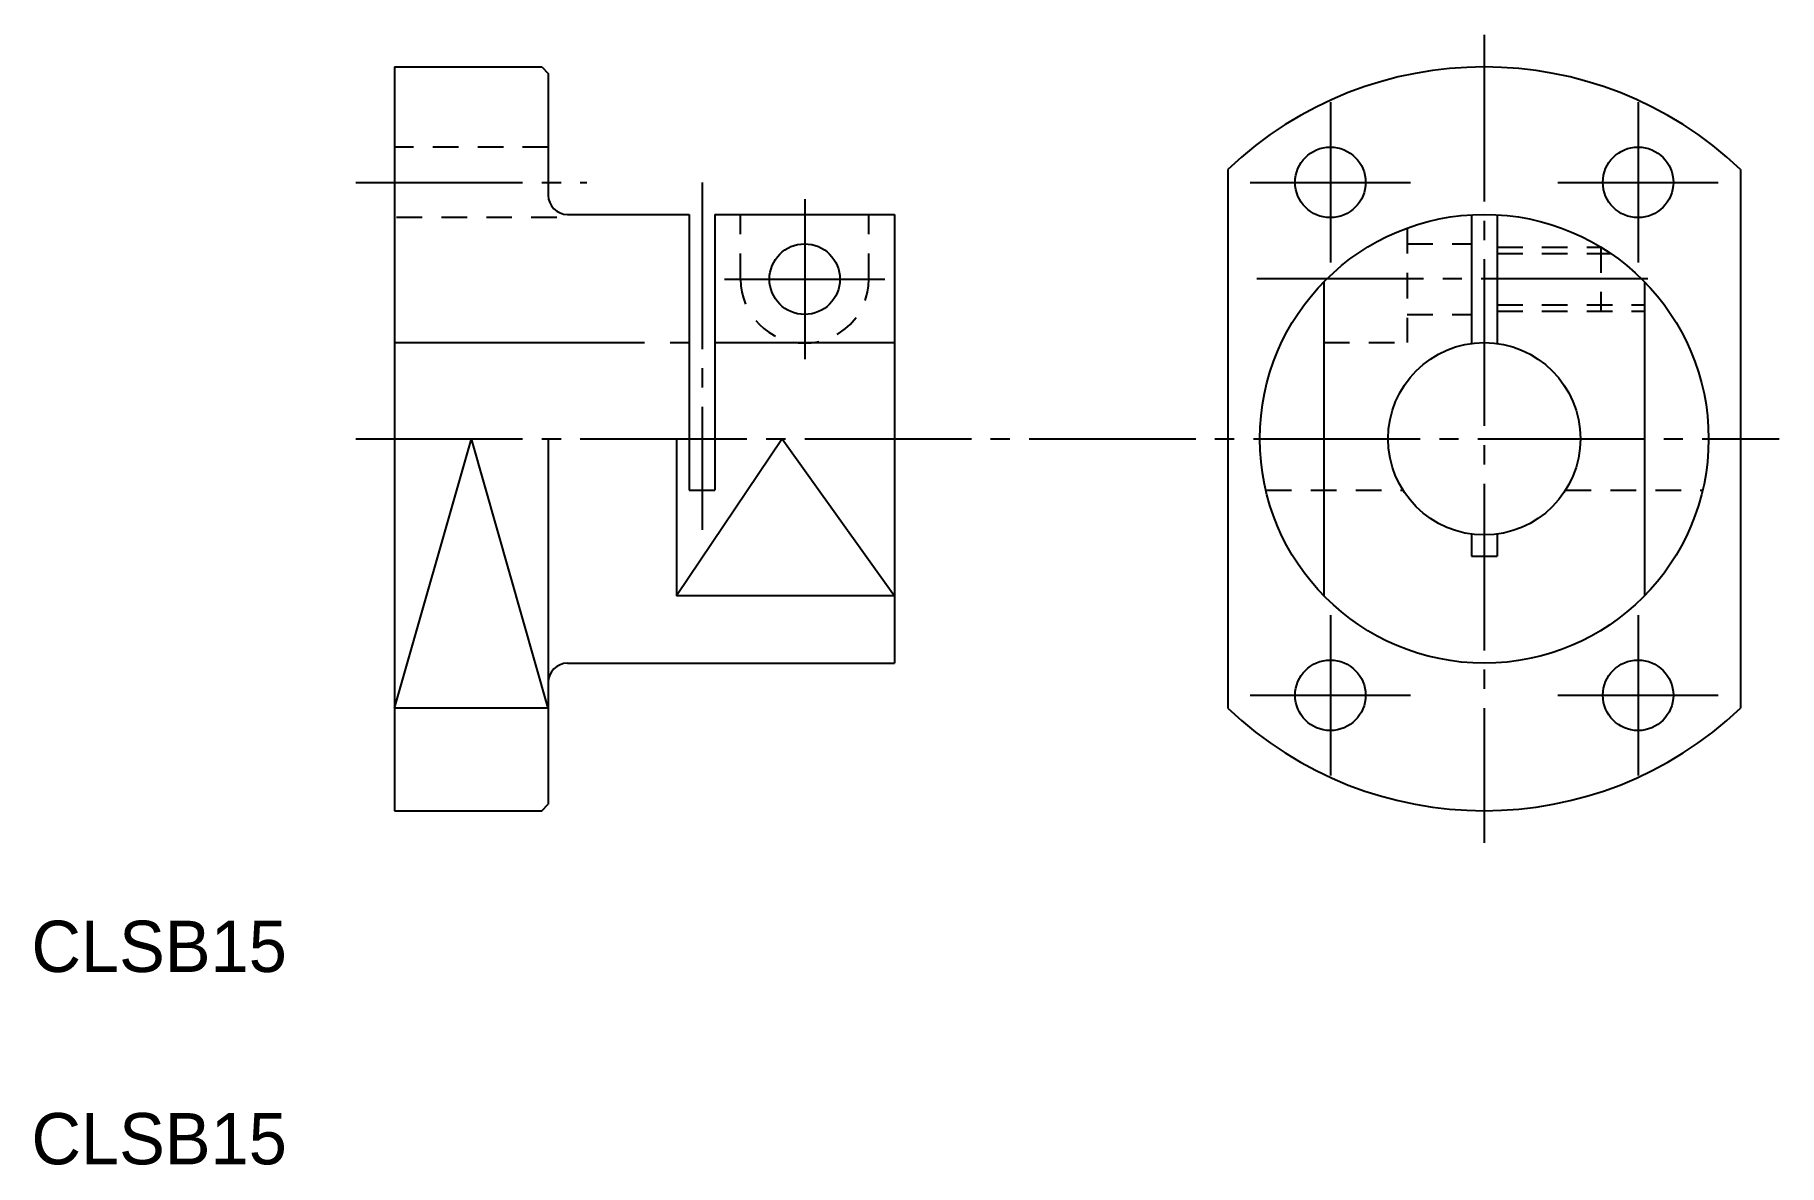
# Model space of a CAD drawing. Extents: x 777 to 913, y -107 to -18.
import ezdxf

# ---------------------------------------------------------------- set-up
doc = ezdxf.new("R2010")
doc.units = 0
doc.linetypes.add('CENTER', pattern=[17.5, 13, -1.5, 1.5, -1.5])
doc.linetypes.add('DASHED', pattern=[3.5, 2, -1.5])
doc.layers.get('0').update_dxf_attribs({"linetype": 'CONTINUOUS'})
doc.layers.add('CENTER', color=1, linetype='CENTER')

msp = doc.modelspace()

# ---------------------------------------------------------------- linework, layer by layer
at = {"color": 7, "linetype": 'CONTINUOUS'}
for p, q in [((805.32, -20.97), (805.32, -78.97)), ((805.32, -20.97), (816.82, -20.97)), ((816.82, -20.97), (817.32, -21.47)), ((817.32, -21.47), (817.32, -30.97)), ((870.32, -28.97), (870.32, -70.97)), ((910.32, -28.97), (910.32, -70.97)), ((818.82, -32.47), (828.32, -32.47)), ((828.32, -32.47), (828.32, -53.97)), ((830.32, -32.47), (830.32, -53.97)), ((830.32, -32.47), (844.32, -32.47)), ((844.32, -32.47), (844.32, -67.47)), ((889.32, -32.5), (889.32, -42.54)), ((891.32, -32.5), (891.32, -42.54)), ((877.82, -37.72), (877.82, -62.22)), ((902.82, -37.72), (902.82, -62.22)), ((805.32, -42.47), (824.82, -42.47)), ((826.82, -42.47), (828.32, -42.47)), ((830.32, -42.47), (844.32, -42.47)), ((817.32, -49.97), (817.32, -78.47)), ((827.32, -49.97), (827.32, -62.22)), ((828.32, -53.97), (830.32, -53.97)), ((889.32, -57.4), (889.32, -59.12)), ((891.32, -57.4), (891.32, -59.12)), ((889.32, -59.12), (891.32, -59.12)), ((844.32, -62.22), (827.32, -62.22)), ((818.82, -67.47), (844.32, -67.47)), ((817.32, -70.97), (805.32, -70.97)), ((816.82, -78.97), (817.32, -78.47)), ((805.32, -78.97), (816.82, -78.97))]:
    msp.add_line(p, q, dxfattribs=at)
at = {"color": 3, "linetype": 'DASHED'}
for p, q in [((817.32, -27.22), (805.32, -27.22)), ((832.32, -37.52), (832.32, -32.47)), ((842.32, -37.52), (842.32, -32.47)), ((817.99, -32.72), (805.32, -32.72)), ((884.32, -33.53), (884.32, -42.47)), ((884.32, -34.77), (889.32, -34.77)), ((891.32, -35.02), (899.41, -35.02)), ((899.41, -35.02), (899.41, -40.02)), ((891.32, -35.52), (900.19, -35.52)), ((884.32, -40.27), (889.32, -40.27)), ((891.32, -39.52), (902.82, -39.52)), ((891.32, -40.02), (902.82, -40.02)), ((877.82, -42.47), (884.32, -42.47)), ((873.3, -53.97), (883.98, -53.97)), ((896.67, -53.97), (907.35, -53.97))]:
    msp.add_line(p, q, dxfattribs=at)
at = {"color": 3, "linetype": 'CONTINUOUS'}
for p, q in [((805.32, -70.97), (811.32, -49.97)), ((817.32, -70.97), (811.32, -49.97)), ((835.57, -49.97), (827.32, -62.22)), ((835.57, -49.97), (844.32, -62.22))]:
    msp.add_line(p, q, dxfattribs=at)
at = {"color": 7, "linetype": 'CONTINUOUS'}
for centre, radius in [((878.32, -29.97), 2.75), ((902.32, -29.97), 2.75), ((890.32, -49.97), 17.5), ((837.32, -37.52), 2.75), ((890.32, -49.97), 7.5), ((878.32, -69.97), 2.75), ((902.32, -69.97), 2.75)]:
    msp.add_circle(centre, radius, dxfattribs=at)
for centre, radius, start, end in [((890.32, -49.97), 29, 46.3972, 133.6028), ((818.82, -30.97), 1.5, 180, 270), ((818.82, -68.97), 1.5, 90, 180), ((890.32, -49.97), 29, 226.3972, 313.6028)]:
    msp.add_arc(centre, radius, start, end, dxfattribs=at)
at = {"color": 3, "linetype": 'DASHED'}
msp.add_arc((837.32, -37.52), 5, 180, 0, dxfattribs=at)
at = {"layer": 'CENTER', "color": 1, "linetype": 'CENTER'}
for p, q in [((890.32, -18.47), (890.32, -81.47)), ((878.32, -23.72), (878.32, -36.22)), ((902.32, -23.72), (902.32, -36.22)), ((802.32, -29.97), (820.32, -29.97)), ((829.32, -29.97), (829.32, -57.06)), ((837.32, -31.27), (837.32, -43.77)), ((872.07, -29.97), (884.57, -29.97)), ((896.07, -29.97), (908.57, -29.97)), ((831.07, -37.52), (843.57, -37.52)), ((872.58, -37.47), (903.68, -37.47)), ((802.32, -49.97), (913.32, -49.97)), ((878.32, -63.72), (878.32, -76.22)), ((902.32, -63.72), (902.32, -76.22)), ((872.07, -69.97), (884.57, -69.97)), ((896.07, -69.97), (908.57, -69.97))]:
    msp.add_line(p, q, dxfattribs=at)

# ---------------------------------------------------------------- texts
at = {"color": 7, "linetype": 'CONTINUOUS'}
for p in [(777.01, -91.55), (777.01, -106.55)]:
    msp.add_text('CLSB15', height=4, dxfattribs=at).set_placement(p)

doc.saveas('drawing.dxf')
